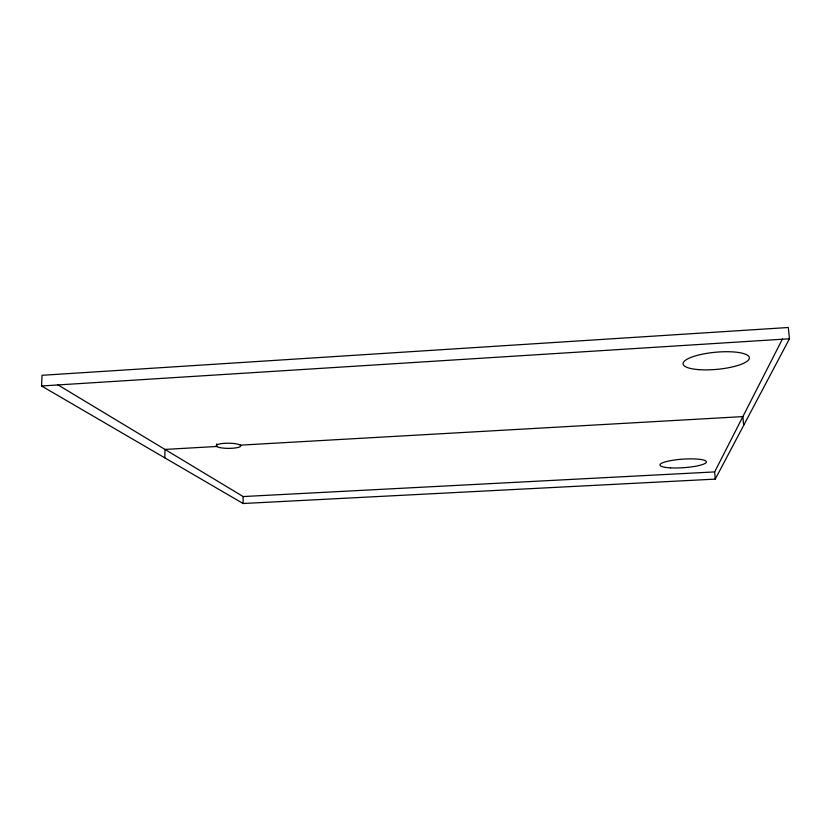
<?xml version="1.0" encoding="UTF-8"?>
<svg xmlns="http://www.w3.org/2000/svg" width="831" height="831" viewBox="0 0 831 831"><rect width="100%" height="100%" fill="white"/><g stroke="black" fill="none" stroke-linecap="round" stroke-linejoin="round"><path stroke-width="1.25" d="M243.088 503.503L41.55 385.979L42.038 375.29L788.318 327.497L789.45 338.788L715.252 479.113L243.088 503.503L243.13 496.554L57.547 384.639M216.746 443.899L216.725 446.486L164.974 449.426L164.798 457.85M715.252 479.113L714.66 471.915L782.49 338.923M41.55 385.979L789.45 338.788M240.304 445.146L742.862 416.601L743.652 425.41M243.13 496.554L714.66 471.915M670.482 467.863A23.278 4.29 -3.9 0 0 706.35 462.14A23.278 4.29 -3.9 0 0 672.643 460.291A23.278 4.29 -3.9 0 0 670.482 467.863M219.924 447.597A12.299 2.576 0.3 0 0 240.408 446.476A12.299 2.576 0.3 0 0 225.108 443.297A12.299 2.576 0.3 0 0 219.924 447.597M698.84 369.639A33.261 8.58 -5.3 0 0 749.354 358.203A33.261 8.58 -5.3 0 0 700.533 354.567A33.261 8.58 -5.3 0 0 698.84 369.639"/></g></svg>
